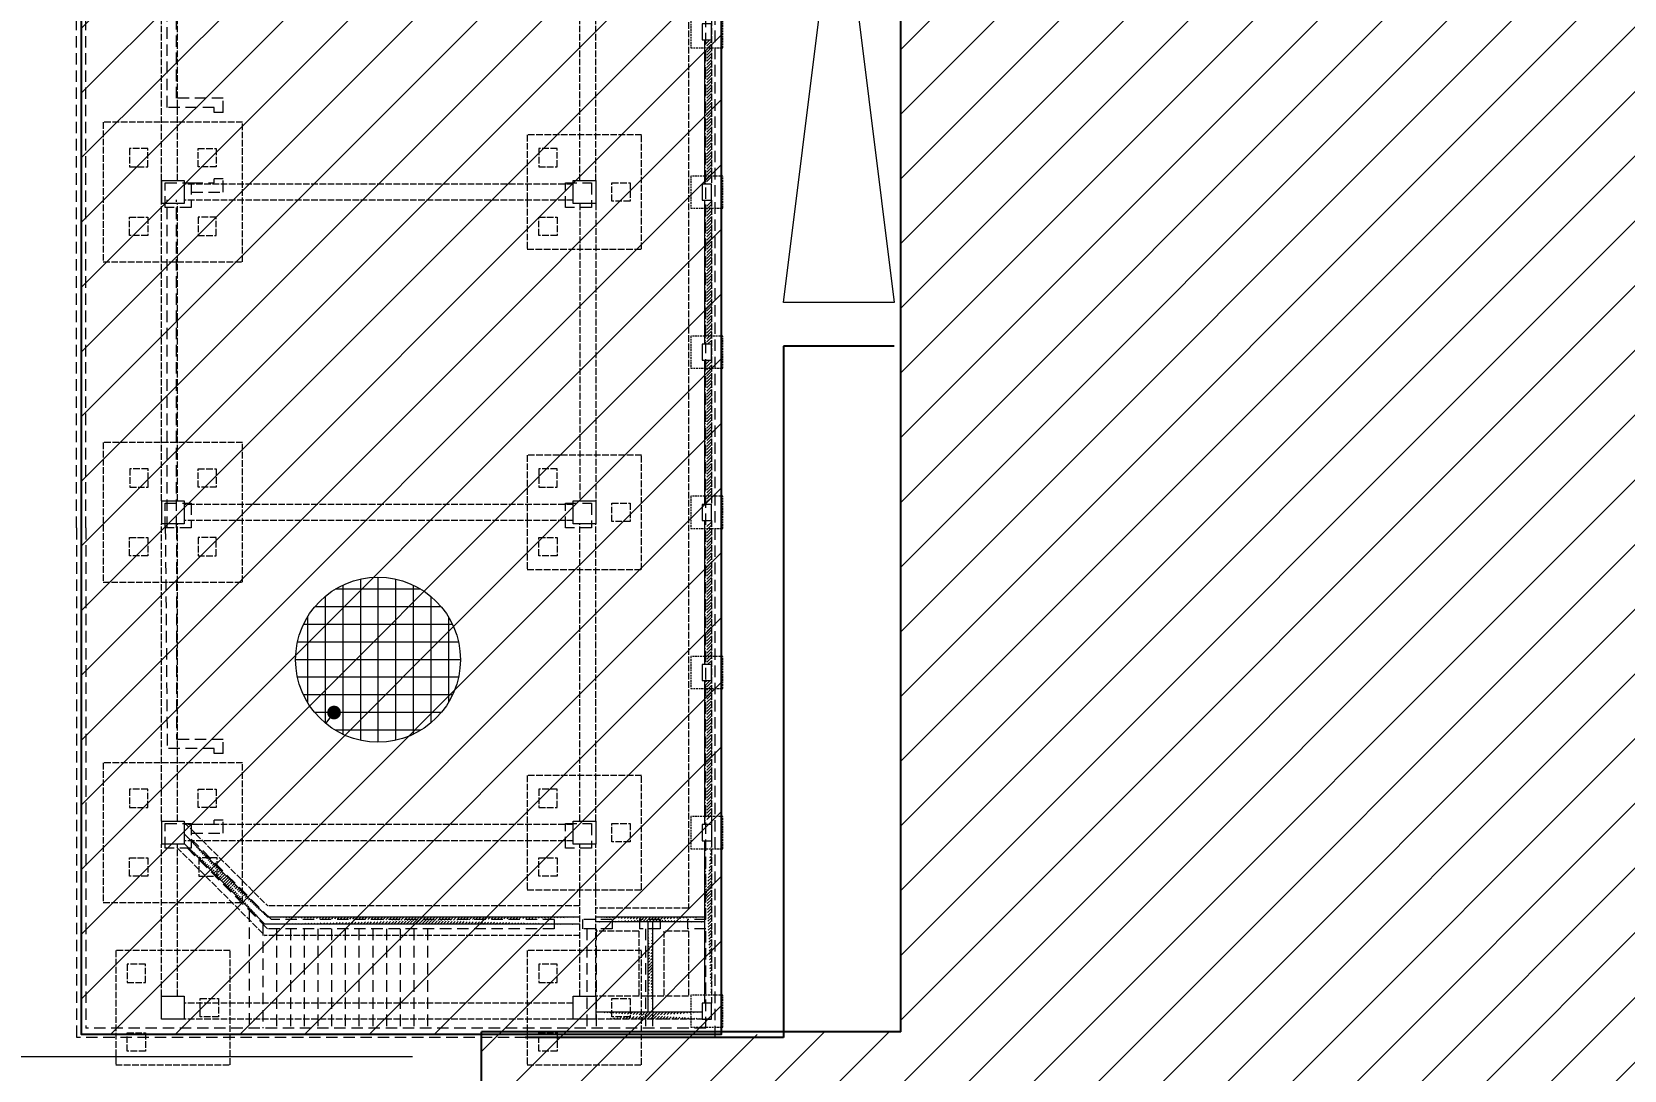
# Model space of a CAD drawing. Header units: millimetres. Extents: x 306431 to 569278, y -16030 to 119854.
# Drawn here: x 385550 to 420365, y 37183 to 59872 of the extents above; entities that cross this region are included whole.
import ezdxf

# ---------------------------------------------------------------- set-up
doc = ezdxf.new("R2010")
doc.units = ezdxf.units.MM
doc.header["$MEASUREMENT"] = 0
for name, pattern in [('ACAD_ISO02W100', [15, 12, -3]), ('HIDDEN', [0.375, 0.25, -0.125]), ('HIDDEN2', [4.7625, 3.175, -1.5875])]:
    doc.linetypes.add(name, pattern=pattern)
doc.layers.get('0').update_dxf_attribs({"lineweight": 9})
for name, color, linetype, lineweight in [('A_ARCHITECTURAL BACKGROUND', 251, 'Continuous', 5), ('BEAMS1', 2, 'HIDDEN', 9), ('BOUNDARY', 2, 'Continuous', 25), ('COLUMN', 7, 'Continuous', 13), ('HATCH', 8, 'Continuous', 5), ('PILECAPBAR', 40, 'ACAD_ISO02W100', 25), ('S-ANNO-DIMS', 252, 'Continuous', 5), ('wall', 4, 'Continuous', 25), ('WALLFOOTING', 3, 'ACAD_ISO02W100', 20)]:
    doc.layers.add(name, color=color, linetype=linetype, lineweight=lineweight)
doc.styles.add('SWISS', font='swissl.ttf')
pattern_1 = [(225, (1744598.53, 1414065.856), (33.6759605, -33.6759605), [])]
pattern_2 = [(135, (-83138.37034, 154219.73038), (-0.1767766953, -0.1767766953), [])]

# ---------------------------------------------------------------- blocks, each defined once
blk = doc.blocks.new('_Dot')
at = {"color": 0, "linetype": 'ByBlock', "lineweight": -2}
blk.add_line((-0.5, 0), (-1, 0), dxfattribs=at)
at = {"color": 0, "linetype": 'ByBlock', "const_width": 0.5}
blk.add_lwpolyline([(-0.25, 0, 1), (0.25, 0, 1)], format="xyb", close=True, dxfattribs=at)
blk = doc.blocks.new('FOUNDATION_JUBILLE')
at = {"layer": 'WALLFOOTING', "linetype": 'ACAD_ISO02W100', "lineweight": 20, "ltscale": 12}
h = blk.add_hatch(dxfattribs=at)
h.set_pattern_fill('ANSI31', color=256, scale=15, angle=-180, style=0)
h.set_pattern_definition(pattern_1)
edge = h.paths.add_edge_path()
edge.add_line((-112355, -77507), (-110530, -79332))
edge.add_line((-112355, -77719), (-110592, -79482))
edge.add_line((-103705, -79332), (-110530, -79332))
edge.add_line((-103705, -79482), (-110592, -79482))
h = blk.add_hatch(dxfattribs=at)
h.set_pattern_fill('ANSI31', color=256, scale=15, angle=-180, style=0)
h.set_pattern_definition(pattern_1)
edge = h.paths.add_edge_path()
edge.add_line((-100830, -77657), (-100830, -81207))
edge.add_line((-100980, -77657), (-100980, -81207))
edge.add_line((-100980, -79432), (-100980, -81207))
h = blk.add_hatch(dxfattribs=at)
h.set_pattern_fill('ANSI31', color=256, scale=15, angle=-180, style=0)
h.set_pattern_definition(pattern_1)
edge = h.paths.add_edge_path()
edge.add_line((-100980, -79432), (-103355, -79432))
edge.add_line((-100980, -79332), (-103355, -79332))
h = blk.add_hatch(dxfattribs=at)
h.set_pattern_fill('ANSI31', color=256, scale=15, angle=-180, style=0)
h.set_pattern_definition(pattern_1)
edge = h.paths.add_edge_path()
edge.add_line((-102117, -79432), (-102117, -81407))
edge.add_line((-102217, -79432), (-102217, -81407))
h = blk.add_hatch(dxfattribs=at)
h.set_pattern_fill('ANSI31', color=256, scale=15, angle=-180, style=0)
h.set_pattern_definition(pattern_1)
edge = h.paths.add_edge_path()
edge.add_line((-100830, -81557), (-103355, -81557))
edge.add_line((-101030, -81407), (-103355, -81407))
at = {"layer": 'A_ARCHITECTURAL BACKGROUND', "linetype": 'ByBlock', "lineweight": 20, "ltscale": 12}
for p, q in [((-108505, -71941, 0), (-108505, -75462, 0)), ((-108120, -71900, 0), (-108120, -75503, 0)), ((-107735, -71941, 0), (-107735, -75462, 0)), ((-109275, -72319, 0), (-109275, -75084, 0)), ((-107185, -72162, 0), (-109055, -72162, 0)), ((-108890, -72073, 0), (-108890, -75330, 0)), ((-107350, -72073, 0), (-107350, -75330, 0)), ((-106964, -72319, 0), (-106964, -75084, 0)), ((-106737, -72547, 0), (-109503, -72547, 0)), ((-106491, -72932, 0), (-109749, -72932, 0)), ((-109661, -72767, 0), (-109661, -74636, 0)), ((-106579, -72767, 0), (-106579, -74636, 0)), ((-106360, -73317, 0), (-109880, -73317, 0)), ((-106318, -73702, 0), (-109922, -73702, 0)), ((-106360, -74087, 0), (-109880, -74087, 0)), ((-106491, -74472, 0), (-109749, -74472, 0)), ((-106737, -74857, 0), (-109503, -74857, 0)), ((-107185, -75242, 0), (-109055, -75242, 0))]:
    blk.add_line(p, q, dxfattribs=at)
at = {"layer": 'A_ARCHITECTURAL BACKGROUND', "color": 1, "linetype": 'ByBlock', "lineweight": 20, "ltscale": 12}
blk.add_circle((-108120, -73702, 0), 1802, dxfattribs=at)
at = {"layer": 'BEAMS1', "color": 2, "linetype": 'HIDDEN2', "lineweight": 20, "ltscale": 12, "elevation": 0}
for points in [[(-100580, -59632), (-101280, -59632), (-101280, -60332), (-100580, -60332)], [(-100580, -63132), (-101280, -63132), (-101280, -63832), (-100580, -63832)], [(-100580, -66632), (-101280, -66632), (-101280, -67332), (-100580, -67332)], [(-100580, -70132), (-101280, -70132), (-101280, -70832), (-100580, -70832)], [(-100580, -73632), (-101280, -73632), (-101280, -74332), (-100580, -74332)], [(-100580, -77132), (-101280, -77132), (-101280, -77832), (-100580, -77832)], [(-100580, -81032), (-101280, -81032), (-101280, -81732), (-100580, -81732)]]:
    blk.add_lwpolyline(points, close=True, dxfattribs=at)
at = {"layer": 'COLUMN', "lineweight": 20}
for p, q in [((-112855, -63232, 0), (-112855, -63732, 0)), ((-112855, -70232, 0), (-112855, -70732, 0)), ((-112855, -70232, 0), (-112855, -70732, 0)), ((-112855, -77232, 0), (-112855, -77732, 0)), ((-112855, -77232, 0), (-112855, -77732, 0)), ((-100830, -77307, 0), (-100830, -77657, 0))]:
    blk.add_line(p, q, dxfattribs=at)
at = {"layer": 'COLUMN', "lineweight": 20, "elevation": 0}
for points in [[(-100830, -59807), (-101030, -59807), (-101030, -60157), (-100830, -60157)], [(-112355, -63732), (-112855, -63732), (-112855, -63232), (-112355, -63232)], [(-103355, -63732), (-103855, -63732), (-103855, -63232), (-103355, -63232)], [(-103355, -63732), (-103855, -63732), (-103855, -63232), (-103355, -63232)], [(-103355, -63732), (-103855, -63732), (-103855, -63232), (-103355, -63232)], [(-100830, -63307), (-101030, -63307), (-101030, -63657), (-100830, -63657)], [(-100830, -66807), (-101030, -66807), (-101030, -67157), (-100830, -67157)], [(-103355, -70732), (-103855, -70732), (-103855, -70232), (-103355, -70232)], [(-103355, -70732), (-103855, -70732), (-103855, -70232), (-103355, -70232)], [(-103355, -70732), (-103855, -70732), (-103855, -70232), (-103355, -70232)], [(-100830, -70307), (-101030, -70307), (-101030, -70657), (-100830, -70657)], [(-100830, -73807), (-101030, -73807), (-101030, -74157), (-100830, -74157)], [(-103355, -77732), (-103855, -77732), (-103855, -77232), (-103355, -77232)], [(-103355, -77732), (-103855, -77732), (-103855, -77232), (-103355, -77232)], [(-112355, -81557), (-112855, -81557), (-112855, -81057), (-112355, -81057)], [(-103355, -81557), (-103855, -81557), (-103855, -81057), (-103355, -81057)], [(-100830, -81207), (-101030, -81207), (-101030, -81557), (-100830, -81557)]]:
    blk.add_lwpolyline(points, close=True, dxfattribs=at)
for points in [[(-112855, -63232), (-112355, -63232), (-112355, -63732), (-112855, -63732)], [(-112855, -70232), (-112355, -70232), (-112355, -70732), (-112855, -70732)], [(-112855, -77232), (-112355, -77232), (-112355, -77732), (-112855, -77732)], [(-112855, -77232), (-112355, -77232), (-112355, -77732), (-112855, -77732)], [(-100830, -77307), (-101030, -77307), (-101030, -77657), (-100830, -77657)]]:
    blk.add_lwpolyline(points, dxfattribs=at)
at = {"layer": 'PILECAPBAR', "color": 40, "lineweight": 20, "ltscale": 12}
for p, q in [((-112855, -63232, 0), (-112855, -56732, 0)), ((-112505, -63232, 0), (-112505, -56732, 0)), ((-103705, -63232, 0), (-103705, -56732, 0)), ((-103355, -63232, 0), (-103355, -56732, 0)), ((-103855, -63307, 0), (-112355, -63307, 0)), ((-103855, -63657, 0), (-112355, -63657, 0)), ((-112855, -70232, 0), (-112855, -63732, 0)), ((-112505, -70232, 0), (-112505, -63732, 0)), ((-103705, -63732, 0), (-103705, -70232, 0)), ((-103355, -63732, 0), (-103355, -70232, 0)), ((-103855, -70307, 0), (-112355, -70307, 0)), ((-103855, -70657, 0), (-112355, -70657, 0)), ((-112855, -77232, 0), (-112855, -70732, 0)), ((-112505, -77232, 0), (-112505, -70732, 0)), ((-103705, -77232, 0), (-103705, -70732, 0)), ((-103355, -77232, 0), (-103355, -70732, 0)), ((-103855, -77307, 0), (-112355, -77307, 0)), ((-112855, -81057, 0), (-112855, -77732, 0)), ((-112505, -81057, 0), (-112505, -77732, 0)), ((-103855, -77657, 0), (-112355, -77657, 0)), ((-103705, -81057, 0), (-103705, -77732, 0)), ((-103355, -81057, 0), (-103355, -77732, 0)), ((-103855, -81207, 0), (-112355, -81207, 0)), ((-103855, -81557, 0), (-112355, -81557, 0))]:
    blk.add_line(p, q, dxfattribs=at)
at = {"layer": 'PILECAPBAR', "color": 40, "lineweight": 20, "ltscale": 12, "elevation": 0}
for points in [[(-111080, -61957), (-114130, -61957), (-114130, -65007), (-111080, -65007)], [(-102355, -62232), (-104855, -62232), (-104855, -64732), (-102355, -64732)], [(-113555, -62932), (-113155, -62932), (-113155, -62532), (-113555, -62532)], [(-111655, -62932), (-112055, -62932), (-112055, -62532), (-111655, -62532)], [(-104605, -62932), (-104205, -62932), (-104205, -62532), (-104605, -62532)], [(-102605, -63682), (-103005, -63682), (-103005, -63282), (-102605, -63282)], [(-113555, -64032), (-113155, -64032), (-113155, -64432), (-113555, -64432)], [(-111655, -64032), (-112055, -64032), (-112055, -64432), (-111655, -64432)], [(-104605, -64032), (-104205, -64032), (-104205, -64432), (-104605, -64432)], [(-111080, -68957), (-114130, -68957), (-114130, -72007), (-111080, -72007)], [(-102355, -69232), (-104855, -69232), (-104855, -71732), (-102355, -71732)], [(-113547, -69932), (-113147, -69932), (-113147, -69532), (-113547, -69532)], [(-111655, -69932), (-112055, -69932), (-112055, -69532), (-111655, -69532)], [(-104605, -69932), (-104205, -69932), (-104205, -69532), (-104605, -69532)], [(-102605, -70682), (-103005, -70682), (-103005, -70282), (-102605, -70282)], [(-113555, -71032), (-113155, -71032), (-113155, -71432), (-113555, -71432)], [(-111655, -71032), (-112055, -71032), (-112055, -71432), (-111655, -71432)], [(-104605, -71032), (-104205, -71032), (-104205, -71432), (-104605, -71432)], [(-111080, -75957), (-114130, -75957), (-114130, -79007), (-111080, -79007)], [(-102355, -76232), (-104855, -76232), (-104855, -78732), (-102355, -78732)], [(-113555, -76932), (-113155, -76932), (-113155, -76532), (-113555, -76532)], [(-111655, -76932), (-112055, -76932), (-112055, -76532), (-111655, -76532)], [(-104605, -76932), (-104205, -76932), (-104205, -76532), (-104605, -76532)], [(-102605, -77682), (-103005, -77682), (-103005, -77282), (-102605, -77282)], [(-113555, -78032), (-113155, -78032), (-113155, -78432), (-113555, -78432)], [(-111640, -78032), (-112040, -78032), (-112040, -78432), (-111640, -78432)], [(-104605, -78032), (-104205, -78032), (-104205, -78432), (-104605, -78432)], [(-111355, -80057), (-113855, -80057), (-113855, -82557), (-111355, -82557)], [(-102355, -80057), (-104855, -80057), (-104855, -82557), (-102355, -82557)], [(-113605, -80757), (-113205, -80757), (-113205, -80357), (-113605, -80357)], [(-104605, -80757), (-104205, -80757), (-104205, -80357), (-104605, -80357)], [(-111605, -81507), (-112005, -81507), (-112005, -81107), (-111605, -81107)], [(-102605, -81507), (-103005, -81507), (-103005, -81107), (-102605, -81107)], [(-113605, -81857), (-113205, -81857), (-113205, -82257), (-113605, -82257)], [(-104605, -81857), (-104205, -81857), (-104205, -82257), (-104605, -82257)]]:
    blk.add_lwpolyline(points, close=True, dxfattribs=at)
at = {"layer": 'wall', "lineweight": 20}
for p, q in [((-100980, -60157, 0), (-100980, -63307, 0)), ((-100980, -63657, 0), (-100980, -66807, 0)), ((-100980, -67157, 0), (-100980, -70307, 0)), ((-100980, -70657, 0), (-100980, -73807, 0)), ((-100980, -74157, 0), (-100980, -77307, 0)), ((-112355, -77507, 0), (-110530, -79332, 0)), ((-112355, -77719, 0), (-110592, -79482, 0)), ((-100980, -77657, 0), (-100980, -81207, 0)), ((-103705, -79332, 0), (-110530, -79332, 0)), ((-100980, -79332, 0), (-103355, -79332, 0)), ((-103705, -79482, 0), (-110592, -79482, 0)), ((-100980, -79432, 0), (-103355, -79432, 0)), ((-102217, -79432, 0), (-102217, -81407, 0)), ((-102117, -79432, 0), (-102117, -81407, 0)), ((-100980, -79432, 0), (-100980, -81207, 0)), ((-101030, -81407, 0), (-103355, -81407, 0))]:
    blk.add_line(p, q, dxfattribs=at)
at = {"layer": 'WALLFOOTING', "linetype": 'ACAD_ISO02W100', "lineweight": 20, "ltscale": 12}
for p, q in [((-101330, -43932, 0), (-101330, -79132, 0)), ((-100830, -56657, 0), (-100830, -63307, 0)), ((-100868, -60157, 0), (-100980, -60269, 0)), ((-100935, -60157, 0), (-100980, -60201, 0)), ((-100830, -60186, 0), (-100980, -60336, 0)), ((-100830, -60253, 0), (-100980, -60403, 0)), ((-100830, -60321, 0), (-100980, -60471, 0)), ((-100830, -60388, 0), (-100980, -60538, 0)), ((-100830, -60455, 0), (-100980, -60605, 0)), ((-100830, -60523, 0), (-100980, -60673, 0)), ((-100830, -60590, 0), (-100980, -60740, 0)), ((-100830, -60658, 0), (-100980, -60808, 0)), ((-100830, -60725, 0), (-100980, -60875, 0)), ((-100830, -60792, 0), (-100980, -60942, 0)), ((-100830, -60860, 0), (-100980, -61010, 0)), ((-100830, -60927, 0), (-100980, -61077, 0)), ((-100830, -60994, 0), (-100980, -61144, 0)), ((-100830, -61062, 0), (-100980, -61212, 0)), ((-100830, -61129, 0), (-100980, -61279, 0)), ((-100830, -61196, 0), (-100980, -61346, 0)), ((-100830, -61264, 0), (-100980, -61414, 0)), ((-100830, -61331, 0), (-100980, -61481, 0)), ((-100830, -61398, 0), (-100980, -61548, 0)), ((-100830, -61466, 0), (-100980, -61616, 0)), ((-100830, -61533, 0), (-100980, -61683, 0)), ((-100830, -61600, 0), (-100980, -61750, 0)), ((-100830, -61668, 0), (-100980, -61818, 0)), ((-100830, -61735, 0), (-100980, -61885, 0)), ((-100830, -61803, 0), (-100980, -61953, 0)), ((-100830, -61870, 0), (-100980, -62020, 0)), ((-100830, -61937, 0), (-100980, -62087, 0)), ((-100830, -62005, 0), (-100980, -62155, 0)), ((-100830, -62072, 0), (-100980, -62222, 0)), ((-100830, -62139, 0), (-100980, -62289, 0)), ((-100830, -62207, 0), (-100980, -62357, 0)), ((-100830, -62274, 0), (-100980, -62424, 0)), ((-100830, -62341, 0), (-100980, -62491, 0)), ((-100830, -62409, 0), (-100980, -62559, 0)), ((-100830, -62476, 0), (-100980, -62626, 0)), ((-100830, -62543, 0), (-100980, -62693, 0)), ((-100830, -62611, 0), (-100980, -62761, 0)), ((-100830, -62678, 0), (-100980, -62828, 0)), ((-100830, -62745, 0), (-100980, -62895, 0)), ((-100830, -62813, 0), (-100980, -62963, 0)), ((-100830, -62880, 0), (-100980, -63030, 0)), ((-100830, -62947, 0), (-100980, -63097, 0)), ((-100830, -63015, 0), (-100980, -63165, 0)), ((-100830, -63082, 0), (-100980, -63232, 0)), ((-100830, -63150, 0), (-100980, -63300, 0)), ((-100830, -63688, 0), (-100980, -63838, 0)), ((-100830, -63657, 0), (-100830, -70307, 0)), ((-100830, -63756, 0), (-100980, -63906, 0)), ((-100830, -63823, 0), (-100980, -63973, 0)), ((-100830, -63890, 0), (-100980, -64040, 0)), ((-100830, -63958, 0), (-100980, -64108, 0)), ((-100830, -64025, 0), (-100980, -64175, 0)), ((-100830, -64092, 0), (-100980, -64242, 0)), ((-100830, -64160, 0), (-100980, -64310, 0)), ((-100830, -64227, 0), (-100980, -64377, 0)), ((-100830, -64295, 0), (-100980, -64445, 0)), ((-100830, -64362, 0), (-100980, -64512, 0)), ((-100830, -64429, 0), (-100980, -64579, 0)), ((-100830, -64497, 0), (-100980, -64647, 0)), ((-100830, -64564, 0), (-100980, -64714, 0)), ((-100830, -64631, 0), (-100980, -64781, 0)), ((-100830, -64699, 0), (-100980, -64849, 0)), ((-100830, -64766, 0), (-100980, -64916, 0)), ((-100830, -64833, 0), (-100980, -64983, 0)), ((-100830, -64901, 0), (-100980, -65051, 0)), ((-100830, -64968, 0), (-100980, -65118, 0)), ((-100830, -65035, 0), (-100980, -65185, 0)), ((-100830, -65103, 0), (-100980, -65253, 0)), ((-100830, -65170, 0), (-100980, -65320, 0)), ((-100830, -65237, 0), (-100980, -65387, 0)), ((-100830, -65305, 0), (-100980, -65455, 0)), ((-100830, -65372, 0), (-100980, -65522, 0)), ((-100830, -65440, 0), (-100980, -65590, 0)), ((-100830, -65507, 0), (-100980, -65657, 0)), ((-100830, -65574, 0), (-100980, -65724, 0)), ((-100830, -65642, 0), (-100980, -65792, 0)), ((-100830, -65709, 0), (-100980, -65859, 0)), ((-100830, -65776, 0), (-100980, -65926, 0)), ((-100830, -65844, 0), (-100980, -65994, 0)), ((-100830, -65911, 0), (-100980, -66061, 0)), ((-100830, -65978, 0), (-100980, -66128, 0)), ((-100830, -66046, 0), (-100980, -66196, 0)), ((-100830, -66113, 0), (-100980, -66263, 0)), ((-100830, -66180, 0), (-100980, -66330, 0)), ((-100830, -66248, 0), (-100980, -66398, 0)), ((-100830, -66315, 0), (-100980, -66465, 0)), ((-100830, -66382, 0), (-100980, -66532, 0)), ((-100830, -66454, 0), (-100980, -66604, 0)), ((-100830, -66522, 0), (-100980, -66672, 0)), ((-100830, -66589, 0), (-100980, -66739, 0)), ((-100830, -66656, 0), (-100980, -66806, 0)), ((-100830, -66724, 0), (-100913, -66807, 0)), ((-100830, -66791, 0), (-100846, -66807, 0)), ((-100863, -67157, 0), (-100980, -67273, 0)), ((-100931, -67157, 0), (-100980, -67206, 0)), ((-100830, -67195, 0), (-100980, -67345, 0)), ((-100830, -67263, 0), (-100980, -67413, 0)), ((-100830, -67330, 0), (-100980, -67480, 0)), ((-100830, -67397, 0), (-100980, -67547, 0)), ((-100830, -67460, 0), (-100980, -67610, 0)), ((-100830, -67527, 0), (-100980, -67677, 0)), ((-100830, -67595, 0), (-100980, -67745, 0)), ((-100830, -67662, 0), (-100980, -67812, 0)), ((-100830, -67729, 0), (-100980, -67879, 0)), ((-100830, -67797, 0), (-100980, -67947, 0)), ((-100830, -67864, 0), (-100980, -68014, 0)), ((-100830, -67932, 0), (-100980, -68082, 0)), ((-100830, -67999, 0), (-100980, -68149, 0)), ((-100830, -68066, 0), (-100980, -68216, 0)), ((-100830, -68134, 0), (-100980, -68284, 0)), ((-100830, -68201, 0), (-100980, -68351, 0)), ((-100830, -68268, 0), (-100980, -68418, 0)), ((-100830, -68336, 0), (-100980, -68486, 0)), ((-100830, -68403, 0), (-100980, -68553, 0)), ((-100830, -68470, 0), (-100980, -68620, 0)), ((-100830, -68538, 0), (-100980, -68688, 0)), ((-100830, -68605, 0), (-100980, -68755, 0)), ((-100830, -68672, 0), (-100980, -68822, 0)), ((-100830, -68740, 0), (-100980, -68890, 0)), ((-100830, -68807, 0), (-100980, -68957, 0)), ((-100830, -68874, 0), (-100980, -69024, 0)), ((-100830, -68942, 0), (-100980, -69092, 0)), ((-100830, -69009, 0), (-100980, -69159, 0)), ((-100830, -69077, 0), (-100980, -69227, 0)), ((-100830, -69144, 0), (-100980, -69294, 0)), ((-100830, -69211, 0), (-100980, -69361, 0)), ((-100830, -69279, 0), (-100980, -69429, 0)), ((-100830, -69346, 0), (-100980, -69496, 0)), ((-100830, -69413, 0), (-100980, -69563, 0)), ((-100830, -69481, 0), (-100980, -69631, 0)), ((-100830, -69548, 0), (-100980, -69698, 0)), ((-100830, -69615, 0), (-100980, -69765, 0)), ((-100830, -69683, 0), (-100980, -69833, 0)), ((-100830, -69750, 0), (-100980, -69900, 0)), ((-100830, -69817, 0), (-100980, -69967, 0)), ((-100830, -69885, 0), (-100980, -70035, 0)), ((-100830, -69952, 0), (-100980, -70102, 0)), ((-100830, -70019, 0), (-100980, -70169, 0)), ((-100830, -70087, 0), (-100980, -70237, 0)), ((-100830, -70154, 0), (-100980, -70304, 0)), ((-100830, -70657, 0), (-100830, -77307, 0)), ((-100830, -70693, 0), (-100980, -70843, 0)), ((-100830, -70760, 0), (-100980, -70910, 0)), ((-100830, -70828, 0), (-100980, -70978, 0)), ((-100830, -70895, 0), (-100980, -71045, 0)), ((-100830, -70962, 0), (-100980, -71112, 0)), ((-100830, -71030, 0), (-100980, -71180, 0)), ((-100830, -71097, 0), (-100980, -71247, 0)), ((-100830, -71164, 0), (-100980, -71314, 0)), ((-100830, -71232, 0), (-100980, -71382, 0)), ((-100830, -71299, 0), (-100980, -71449, 0)), ((-100830, -71366, 0), (-100980, -71516, 0)), ((-100830, -71434, 0), (-100980, -71584, 0)), ((-100830, -71501, 0), (-100980, -71651, 0)), ((-100830, -71569, 0), (-100980, -71719, 0)), ((-100830, -71636, 0), (-100980, -71786, 0)), ((-100830, -71703, 0), (-100980, -71853, 0)), ((-100830, -71771, 0), (-100980, -71921, 0)), ((-100830, -71838, 0), (-100980, -71988, 0)), ((-100830, -71905, 0), (-100980, -72055, 0)), ((-100830, -71973, 0), (-100980, -72123, 0)), ((-100830, -72040, 0), (-100980, -72190, 0)), ((-100830, -72107, 0), (-100980, -72257, 0)), ((-100830, -72175, 0), (-100980, -72325, 0)), ((-100830, -72242, 0), (-100980, -72392, 0)), ((-100830, -72309, 0), (-100980, -72459, 0)), ((-100830, -72377, 0), (-100980, -72527, 0)), ((-100830, -72444, 0), (-100980, -72594, 0)), ((-100830, -72511, 0), (-100980, -72661, 0)), ((-100830, -72579, 0), (-100980, -72729, 0)), ((-100830, -72646, 0), (-100980, -72796, 0)), ((-100830, -72714, 0), (-100980, -72864, 0)), ((-100830, -72781, 0), (-100980, -72931, 0)), ((-100830, -72848, 0), (-100980, -72998, 0)), ((-100830, -72916, 0), (-100980, -73066, 0)), ((-100830, -72983, 0), (-100980, -73133, 0)), ((-100830, -73050, 0), (-100980, -73200, 0)), ((-100830, -73118, 0), (-100980, -73268, 0)), ((-100830, -73185, 0), (-100980, -73335, 0)), ((-100830, -73252, 0), (-100980, -73402, 0)), ((-100830, -73320, 0), (-100980, -73470, 0)), ((-100830, -73387, 0), (-100980, -73537, 0)), ((-100830, -73454, 0), (-100980, -73604, 0)), ((-100830, -73522, 0), (-100980, -73672, 0)), ((-100830, -73589, 0), (-100980, -73739, 0)), ((-100830, -73656, 0), (-100980, -73806, 0)), ((-100830, -73724, 0), (-100913, -73807, 0)), ((-100830, -73791, 0), (-100846, -73807, 0)), ((-100859, -74157, 0), (-100980, -74278, 0)), ((-100926, -74157, 0), (-100980, -74211, 0)), ((-100830, -74195, 0), (-100980, -74345, 0)), ((-100830, -74263, 0), (-100980, -74413, 0)), ((-100830, -74330, 0), (-100980, -74480, 0)), ((-100830, -74397, 0), (-100980, -74547, 0)), ((-100830, -74465, 0), (-100980, -74615, 0)), ((-100830, -74532, 0), (-100980, -74682, 0)), ((-100830, -74599, 0), (-100980, -74749, 0)), ((-100830, -74667, 0), (-100980, -74817, 0)), ((-100830, -74734, 0), (-100980, -74884, 0)), ((-100830, -74801, 0), (-100980, -74951, 0)), ((-100830, -74869, 0), (-100980, -75019, 0)), ((-100830, -74936, 0), (-100980, -75086, 0)), ((-100830, -75003, 0), (-100980, -75153, 0)), ((-100830, -75071, 0), (-100980, -75221, 0)), ((-100830, -75138, 0), (-100980, -75288, 0)), ((-100830, -75206, 0), (-100980, -75356, 0)), ((-100830, -75273, 0), (-100980, -75423, 0)), ((-100830, -75340, 0), (-100980, -75490, 0)), ((-100830, -75408, 0), (-100980, -75558, 0)), ((-100830, -75475, 0), (-100980, -75625, 0)), ((-100830, -75542, 0), (-100980, -75692, 0)), ((-100830, -75610, 0), (-100980, -75760, 0)), ((-100830, -75677, 0), (-100980, -75827, 0)), ((-100830, -75744, 0), (-100980, -75894, 0)), ((-100830, -75812, 0), (-100980, -75962, 0)), ((-100830, -75879, 0), (-100980, -76029, 0)), ((-100830, -75946, 0), (-100980, -76096, 0)), ((-100830, -76014, 0), (-100980, -76164, 0)), ((-100830, -76081, 0), (-100980, -76231, 0)), ((-100830, -76148, 0), (-100980, -76298, 0)), ((-100830, -76216, 0), (-100980, -76366, 0)), ((-100830, -76283, 0), (-100980, -76433, 0)), ((-100830, -76351, 0), (-100980, -76501, 0)), ((-100830, -76418, 0), (-100980, -76568, 0)), ((-100830, -76485, 0), (-100980, -76635, 0)), ((-100830, -76553, 0), (-100980, -76703, 0)), ((-100830, -76620, 0), (-100980, -76770, 0)), ((-100830, -76687, 0), (-100980, -76837, 0)), ((-100830, -76755, 0), (-100980, -76905, 0)), ((-100830, -76822, 0), (-100980, -76972, 0)), ((-100830, -76889, 0), (-100980, -77039, 0)), ((-112355, -77259, 0), (-110532, -79082, 0)), ((-100830, -76957, 0), (-100980, -77107, 0)), ((-100830, -77024, 0), (-100980, -77174, 0)), ((-100830, -77091, 0), (-100980, -77241, 0)), ((-112519, -77803, 0), (-110589, -79732, 0)), ((-100830, -77657, 0), (-100830, -81207, 0)), ((-103705, -79082, 0), (-110532, -79082, 0)), ((-101330, -79132, 0), (-103355, -79132, 0)), ((-102417, -79632, 0), (-103355, -79632, 0)), ((-102417, -79632, 0), (-102417, -81057, 0)), ((-101867, -79632, 0), (-101867, -81057, 0)), ((-101330, -79632, 0), (-101867, -79632, 0)), ((-101330, -79632, 0), (-101330, -81057, 0)), ((-103705, -79732, 0), (-110592, -79732, 0)), ((-101330, -81057, 0), (-103355, -81057, 0)), ((-100830, -81557, 0), (-103355, -81557, 0))]:
    blk.add_line(p, q, dxfattribs=at)
at = {"layer": 'A_ARCHITECTURAL BACKGROUND', "color": 8, "linetype": 'ByBlock', "lineweight": 20, "ltscale": 12, "xscale": 300, "yscale": 300, "zscale": 300, "rotation": 52.09360567447558}
blk.add_blockref('_Dot', (-109081, -74857, 0), dxfattribs=at)
blk = doc.blocks.new('CCAH')
at = {"layer": 'BOUNDARY', "ltscale": 0.05}
for p, q in [((553050, 38021, 0), (553050, 73100, 0)), ((543881, 4992, 0), (543881, 38021, 0)), ((553050, 38021, 0), (543881, 38021, 0))]:
    blk.add_line(p, q, dxfattribs=at)
blk = doc.blocks.new('EXISTING')
at = {"layer": 'HATCH', "linetype": 'HIDDEN', "ltscale": 0.5}
h = blk.add_hatch(dxfattribs=at)
h.set_pattern_fill('ANSI31', color=256, scale=2, angle=90, style=0)
h.set_pattern_definition(pattern_2)
h.paths.add_polyline_path([(-79726.716, -2147.869), (-79726.716, -2147.959), (-79724.779, -2147.959), (-79724.779, -2147.869)])
h = blk.add_hatch(dxfattribs=at)
h.set_pattern_fill('ANSI31', color=256, scale=2, angle=90, style=0)
h.set_pattern_definition(pattern_2)
h.paths.add_polyline_path([(-79726.716, -2147.869), (-79726.716, -2147.959), (-79724.779, -2147.959), (-79724.779, -2147.869)])
for p, q in [((-79717.504, -2147.869), (-79727.001, -2147.869)), ((-79717.596, -2155.652), (-79717.596, -2147.859)), ((-79717.496, -2155.656), (-79717.496, -2147.858)), ((-79717.504, -2147.959), (-79727.001, -2147.959)), ((-79724.594, -2148.139), (-79724.594, -2153.322)), ((-79724.494, -2148.139), (-79724.494, -2153.322)), ((-79724.594, -2152.06), (-79724.594, -2153.322)), ((-79724.494, -2152.06), (-79724.494, -2153.322)), ((-79717.596, -2155.652), (-79717.596, -2152.324)), ((-79717.496, -2155.656), (-79717.496, -2152.324)), ((-79722.225, -2152.793), (-79722.225, -2153.222)), ((-79722.125, -2152.793), (-79722.225, -2152.793)), ((-79722.225, -2152.793), (-79722.225, -2153.322)), ((-79722.125, -2152.793), (-79722.225, -2152.793)), ((-79722.125, -2152.793), (-79722.093, -2152.793)), ((-79722.125, -2152.793), (-79722.125, -2153.322)), ((-79722.099, -2152.793), (-79722.093, -2153.334)), ((-79722.074, -2152.793), (-79722.099, -2152.793)), ((-79722.093, -2152.893), (-79722.093, -2152.793)), ((-79722.074, -2152.793), (-79722.068, -2153.334)), ((-79721.312, -2152.793), (-79721.306, -2153.334)), ((-79721.312, -2152.793), (-79721.094, -2152.793)), ((-79721.31, -2152.893), (-79721.31, -2152.793)), ((-79721.094, -2152.793), (-79721.31, -2152.793)), ((-79721.287, -2152.793), (-79721.281, -2153.334)), ((-79721.094, -2152.793), (-79721.094, -2153.242)), ((-79721.094, -2152.793), (-79721.094, -2153.242)), ((-79722.125, -2152.893), (-79722.125, -2153.322)), ((-79722.125, -2152.893), (-79722.093, -2152.893)), ((-79722.093, -2153.334), (-79722.093, -2152.893)), ((-79722.093, -2152.893), (-79722.068, -2152.893)), ((-79722.068, -2153.334), (-79722.068, -2152.893)), ((-79721.335, -2153.334), (-79721.335, -2152.893)), ((-79721.31, -2152.893), (-79721.335, -2152.893)), ((-79721.312, -2152.893), (-79721.194, -2152.893)), ((-79721.194, -2152.893), (-79721.31, -2152.893)), ((-79721.31, -2152.893), (-79721.31, -2153.334)), ((-79721.194, -2152.893), (-79721.194, -2153.242)), ((-79721.194, -2152.893), (-79721.194, -2153.242)), ((-79728.775, -2153.377), (-79728.968, -2153.166)), ((-79728.775, -2153.377), (-79728.968, -2153.166)), ((-79720.145, -2153.062), (-79720.145, -2153.242)), ((-79720.045, -2153.062), (-79720.145, -2153.062)), ((-79720.145, -2153.062), (-79720.145, -2153.242)), ((-79720.045, -2153.062), (-79720.145, -2153.062)), ((-79717.504, -2153.142), (-79720.145, -2153.142)), ((-79717.504, -2153.142), (-79720.145, -2153.142)), ((-79720.045, -2153.062), (-79720.045, -2153.242)), ((-79720.045, -2153.062), (-79720.045, -2153.242)), ((-79722.225, -2153.222), (-79724.779, -2153.222)), ((-79722.125, -2153.222), (-79724.779, -2153.222)), ((-79722.125, -2153.322), (-79724.779, -2153.322)), ((-79722.125, -2153.322), (-79724.779, -2153.322)), ((-79722.068, -2153.334), (-79722.093, -2153.334)), ((-79721.31, -2153.334), (-79721.335, -2153.334)), ((-79721.306, -2153.334), (-79721.281, -2153.334)), ((-79717.504, -2153.242), (-79720.145, -2153.242)), ((-79717.504, -2153.242), (-79720.145, -2153.242)), ((-79730.296, -2154.331), (-79730.115, -2154.209)), ((-79730.296, -2154.331), (-79730.115, -2154.209)), ((-79729.961, -2154.388), (-79730.115, -2154.209)), ((-79729.961, -2154.388), (-79730.115, -2154.209)), ((-79730.163, -2154.502), (-79730.296, -2154.331)), ((-79730.163, -2154.502), (-79730.296, -2154.331)), ((-79729.961, -2155.001), (-79729.961, -2154.388)), ((-79729.961, -2155.001), (-79729.961, -2154.388)), ((-79730.163, -2155.001), (-79730.163, -2154.502)), ((-79730.163, -2155.001), (-79730.163, -2154.502)), ((-79724.927, -2154.523), (-79724.927, -2155.552)), ((-79724.927, -2154.523), (-79724.927, -2155.552)), ((-79724.777, -2154.523), (-79724.777, -2155.552)), ((-79724.777, -2154.523), (-79724.777, -2155.552)), ((-79724.627, -2154.523), (-79724.627, -2155.552)), ((-79724.627, -2154.523), (-79724.627, -2155.552)), ((-79721.281, -2154.423), (-79724.494, -2154.423)), ((-79721.281, -2154.423), (-79724.494, -2154.423)), ((-79721.281, -2154.523), (-79724.494, -2154.523)), ((-79721.281, -2154.523), (-79724.494, -2154.523)), ((-79724.477, -2154.523), (-79724.477, -2155.552)), ((-79724.477, -2154.523), (-79724.477, -2155.552)), ((-79724.327, -2154.523), (-79724.327, -2155.552)), ((-79724.327, -2154.523), (-79724.327, -2155.552)), ((-79724.177, -2154.523), (-79724.177, -2155.552)), ((-79724.177, -2154.523), (-79724.177, -2155.552)), ((-79724.027, -2154.523), (-79724.027, -2155.552)), ((-79724.027, -2154.523), (-79724.027, -2155.552)), ((-79723.877, -2154.523), (-79723.877, -2155.552)), ((-79723.877, -2154.523), (-79723.877, -2155.552)), ((-79723.727, -2154.523), (-79723.727, -2155.552)), ((-79723.727, -2154.523), (-79723.727, -2155.552)), ((-79723.577, -2154.523), (-79723.577, -2155.552)), ((-79723.577, -2154.523), (-79723.577, -2155.552)), ((-79723.427, -2154.523), (-79723.427, -2155.552)), ((-79723.427, -2154.523), (-79723.427, -2155.552)), ((-79722.682, -2154.523), (-79722.682, -2155.552)), ((-79722.682, -2154.523), (-79722.682, -2155.552)), ((-79722.562, -2154.523), (-79722.562, -2155.552)), ((-79722.562, -2154.523), (-79722.562, -2155.552)), ((-79722.412, -2154.523), (-79722.412, -2155.552)), ((-79722.412, -2154.523), (-79722.412, -2155.552)), ((-79722.262, -2154.523), (-79722.262, -2155.552)), ((-79722.262, -2154.523), (-79722.262, -2155.552)), ((-79722.112, -2154.523), (-79722.112, -2155.552)), ((-79722.112, -2154.523), (-79722.112, -2155.552)), ((-79721.962, -2154.523), (-79721.962, -2155.552)), ((-79721.962, -2154.523), (-79721.962, -2155.552)), ((-79721.812, -2154.523), (-79721.812, -2155.552)), ((-79721.812, -2154.523), (-79721.812, -2155.552)), ((-79721.662, -2154.523), (-79721.662, -2155.552)), ((-79721.662, -2154.523), (-79721.662, -2155.552)), ((-79721.512, -2154.523), (-79721.512, -2155.552)), ((-79721.512, -2154.523), (-79721.512, -2155.552)), ((-79719.874, -2154.678), (-79719.724, -2154.753)), ((-79719.874, -2154.678), (-79719.724, -2154.753)), ((-79719.724, -2155.266), (-79719.724, -2154.753)), ((-79719.724, -2155.266), (-79719.724, -2154.753)), ((-79729.961, -2155.001), (-79730.163, -2155.001)), ((-79729.931, -2155.001), (-79730.163, -2155.001)), ((-79730.123, -2156.977), (-79730.123, -2155.001)), ((-79730.023, -2156.977), (-79730.023, -2155.001)), ((-79719.874, -2155.325), (-79719.724, -2155.266)), ((-79719.874, -2155.325), (-79719.724, -2155.266)), ((-79729.132, -2163.289), (-79729.132, -2155.551)), ((-79727.715, -2155.551), (-79729.132, -2155.551)), ((-79727.715, -2155.551), (-79729.132, -2155.551)), ((-79727.715, -2155.551), (-79729.132, -2155.551)), ((-79727.715, -2155.704), (-79727.715, -2155.551)), ((-79720.964, -2155.552), (-79727.132, -2155.552)), ((-79727.132, -2155.552), (-79727.132, -2155.652)), ((-79720.964, -2155.552), (-79727.132, -2155.552)), ((-79727.132, -2155.552), (-79727.132, -2155.652)), ((-79720.964, -2155.552), (-79727.132, -2155.552)), ((-79727.132, -2155.558), (-79727.132, -2155.658)), ((-79723.244, -2172.163), (-79723.244, -2155.605)), ((-79723.144, -2173.45), (-79723.144, -2155.605)), ((-79720.964, -2155.552), (-79720.964, -2155.652)), ((-79720.964, -2155.552), (-79720.964, -2155.652)), ((-79719.874, -2155.552), (-79719.874, -2155.652)), ((-79719.683, -2155.552), (-79719.683, -2155.652)), ((-79717.504, -2155.552), (-79718.533, -2155.552)), ((-79717.504, -2155.552), (-79718.533, -2155.552)), ((-79729.032, -2163.189), (-79729.032, -2155.651)), ((-79728.284, -2155.651), (-79729.032, -2155.651)), ((-79728.284, -2155.651), (-79729.032, -2155.651)), ((-79727.715, -2155.651), (-79729.032, -2155.651)), ((-79728.341, -2155.651), (-79728.341, -2155.95)), ((-79728.284, -2155.651), (-79728.284, -2155.95)), ((-79727.815, -2155.651), (-79728.284, -2155.651)), ((-79727.815, -2155.651), (-79728.284, -2155.651)), ((-79727.815, -2155.704), (-79727.815, -2155.651)), ((-79727.715, -2155.704), (-79727.815, -2155.704)), ((-79725.879, -2155.652), (-79727.132, -2155.652)), ((-79725.879, -2155.652), (-79727.132, -2155.652)), ((-79720.964, -2155.652), (-79727.132, -2155.652)), ((-79725.879, -2155.652), (-79725.879, -2155.688)), ((-79725.879, -2155.652), (-79725.879, -2155.688)), ((-79725.879, -2155.652), (-79725.879, -2155.688)), ((-79725.779, -2155.688), (-79725.879, -2155.688)), ((-79725.779, -2155.688), (-79725.879, -2155.688)), ((-79725.779, -2155.688), (-79725.879, -2155.688)), ((-79720.964, -2155.652), (-79725.779, -2155.652)), ((-79725.779, -2155.652), (-79725.779, -2155.688)), ((-79720.964, -2155.652), (-79725.779, -2155.652)), ((-79725.779, -2155.652), (-79725.779, -2155.688)), ((-79725.779, -2155.652), (-79725.779, -2155.688)), ((-79725.461, -2155.652), (-79725.461, -2156.506)), ((-79725.411, -2155.652), (-79725.411, -2156.456)), ((-79725.01, -2155.652), (-79725.01, -2156.456)), ((-79724.96, -2155.652), (-79724.96, -2156.456)), ((-79724.594, -2155.652), (-79724.594, -2160.75)), ((-79724.494, -2155.652), (-79724.494, -2160.75)), ((-79717.504, -2155.652), (-79719.874, -2155.652)), ((-79728.284, -2155.95), (-79728.341, -2155.95)), ((-79727.815, -2156.299), (-79727.815, -2156.043)), ((-79727.715, -2156.043), (-79727.815, -2156.043)), ((-79727.715, -2156.199), (-79727.715, -2156.043)), ((-79725.879, -2156.039), (-79725.879, -2156.16)), ((-79725.779, -2156.039), (-79725.879, -2156.039)), ((-79725.779, -2156.039), (-79725.779, -2156.26)), ((-79728.341, -2156.156), (-79728.341, -2156.23)), ((-79728.284, -2156.156), (-79728.341, -2156.156)), ((-79728.341, -2156.29), (-79728.341, -2156.33)), ((-79728.284, -2156.156), (-79728.284, -2156.33)), ((-79727.339, -2156.299), (-79727.815, -2156.299)), ((-79726.961, -2156.199), (-79727.715, -2156.199)), ((-79727.64, -2156.299), (-79727.64, -2157.283)), ((-79727.339, -2156.299), (-79727.339, -2157.283)), ((-79727.239, -2156.299), (-79727.239, -2157.283)), ((-79726.961, -2156.299), (-79727.239, -2156.299)), ((-79726.961, -2156.199), (-79726.961, -2156.299)), ((-79726.961, -2156.299), (-79726.961, -2157.283)), ((-79725.879, -2156.16), (-79726.387, -2156.16)), ((-79726.387, -2156.16), (-79726.387, -2157.283)), ((-79725.779, -2156.26), (-79726.287, -2156.26)), ((-79726.287, -2156.26), (-79726.287, -2157.283)), ((-79726.033, -2156.26), (-79726.033, -2157.283)), ((-79728.284, -2156.33), (-79728.341, -2156.33)), ((-79725.411, -2156.456), (-79725.37, -2156.456)), ((-79725.37, -2156.456), (-79725.37, -2156.506)), ((-79725.07, -2156.456), (-79724.918, -2156.456)), ((-79725.07, -2156.456), (-79725.07, -2156.506)), ((-79724.918, -2156.456), (-79724.918, -2156.506)), ((-79724.618, -2156.456), (-79724.594, -2156.456)), ((-79724.618, -2156.456), (-79724.618, -2156.506)), ((-79725.461, -2156.506), (-79725.37, -2156.506)), ((-79725.07, -2156.506), (-79724.918, -2156.506)), ((-79724.618, -2156.506), (-79724.594, -2156.506)), ((-79728.341, -2156.66), (-79728.341, -2156.738)), ((-79728.284, -2156.66), (-79728.341, -2156.66)), ((-79728.341, -2156.798), (-79728.341, -2156.889)), ((-79728.284, -2156.66), (-79728.284, -2156.889)), ((-79728.284, -2156.889), (-79728.341, -2156.889)), ((-79728.284, -2157.283), (-79729.132, -2157.283)), ((-79728.341, -2157.219), (-79728.341, -2157.283)), ((-79728.284, -2157.219), (-79728.341, -2157.219)), ((-79728.284, -2157.219), (-79728.284, -2157.283)), ((-79724.494, -2157.283), (-79728.284, -2157.283)), ((-79730.123, -2167.884), (-79730.123, -2157.376)), ((-79730.023, -2167.884), (-79730.023, -2157.376)), ((-79724.494, -2157.383), (-79729.132, -2157.383)), ((-79724.494, -2160.785), (-79723.717, -2160.785)), ((-79723.717, -2160.785), (-79723.717, -2160.885)), ((-79723.333, -2160.785), (-79723.244, -2160.785)), ((-79723.333, -2160.785), (-79723.333, -2160.885)), ((-79724.494, -2160.885), (-79723.717, -2160.885)), ((-79723.333, -2160.885), (-79723.244, -2160.885)), ((-79728.519, -2163.189), (-79729.032, -2163.189)), ((-79728.519, -2163.343), (-79728.519, -2163.189)), ((-79728.619, -2163.289), (-79729.132, -2163.289)), ((-79728.619, -2163.343), (-79728.619, -2163.289)), ((-79728.519, -2163.343), (-79728.619, -2163.343)), ((-79728.869, -2164.114), (-79728.619, -2164.114)), ((-79728.619, -2164.114), (-79728.619, -2164.069)), ((-79728.519, -2164.069), (-79728.619, -2164.069)), ((-79728.519, -2164.214), (-79728.519, -2164.069)), ((-79729.132, -2167.884), (-79729.132, -2164.298)), ((-79729.032, -2167.884), (-79729.032, -2164.298)), ((-79728.869, -2164.214), (-79728.519, -2164.214)), ((-79730.123, -2167.884), (-79730.123, -2173.45)), ((-79730.023, -2167.884), (-79730.023, -2173.35)), ((-79729.153, -2167.884), (-79729.132, -2170.295)), ((-79729.032, -2167.884), (-79729.032, -2170.195)), ((-79728.519, -2170.195), (-79729.032, -2170.195)), ((-79728.519, -2170.349), (-79728.519, -2170.195)), ((-79728.619, -2170.295), (-79729.132, -2170.295)), ((-79728.619, -2170.349), (-79728.619, -2170.295)), ((-79728.519, -2170.349), (-79728.619, -2170.349)), ((-79728.619, -2171.12), (-79728.619, -2171.075)), ((-79728.519, -2171.075), (-79728.619, -2171.075)), ((-79728.519, -2171.22), (-79728.519, -2171.075)), ((-79728.869, -2171.12), (-79728.619, -2171.12)), ((-79728.869, -2171.22), (-79728.519, -2171.22)), ((-79728.036, -2172.263), (-79728.909, -2171.384)), ((-79727.994, -2172.163), (-79728.869, -2171.283)), ((-79728.236, -2172.061), (-79728.236, -2173.35)), ((-79728.086, -2172.213), (-79728.086, -2173.35)), ((-79724.901, -2172.263), (-79728.036, -2172.263)), ((-79724.901, -2172.163), (-79727.994, -2172.163)), ((-79727.936, -2172.263), (-79727.936, -2173.35)), ((-79727.786, -2172.263), (-79727.786, -2173.35)), ((-79727.636, -2172.263), (-79727.636, -2173.35)), ((-79727.486, -2172.263), (-79727.486, -2173.35)), ((-79727.336, -2172.263), (-79727.336, -2173.35)), ((-79727.186, -2172.263), (-79727.186, -2173.35)), ((-79727.036, -2172.263), (-79727.036, -2173.35)), ((-79726.886, -2172.263), (-79726.886, -2173.35)), ((-79726.736, -2172.263), (-79726.736, -2173.35)), ((-79726.586, -2172.263), (-79726.586, -2173.35)), ((-79726.436, -2172.263), (-79726.436, -2173.35)), ((-79726.286, -2172.263), (-79726.286, -2173.35)), ((-79724.901, -2172.163), (-79724.901, -2172.263)), ((-79724.267, -2172.163), (-79724.593, -2172.163)), ((-79724.593, -2172.163), (-79724.593, -2172.263)), ((-79724.267, -2172.263), (-79724.593, -2172.263)), ((-79724.545, -2172.263), (-79724.545, -2173.35)), ((-79724.443, -2172.263), (-79724.443, -2173.35)), ((-79724.267, -2172.163), (-79724.267, -2172.263)), ((-79723.742, -2172.163), (-79723.969, -2172.163)), ((-79723.969, -2172.163), (-79723.969, -2172.263)), ((-79723.742, -2172.263), (-79723.969, -2172.263)), ((-79723.905, -2172.263), (-79723.905, -2173.35)), ((-79723.826, -2172.263), (-79723.826, -2173.35)), ((-79723.742, -2172.163), (-79723.742, -2172.263)), ((-79723.244, -2172.163), (-79723.444, -2172.163)), ((-79723.444, -2172.163), (-79723.444, -2172.263)), ((-79723.244, -2172.263), (-79723.444, -2172.263)), ((-79723.244, -2173.35), (-79723.244, -2172.263)), ((-79723.244, -2173.35), (-79730.023, -2173.35)), ((-79723.144, -2173.45), (-79730.123, -2173.45))]:
    blk.add_line(p, q, dxfattribs=at)
at = {"layer": 'HATCH', "linetype": 'HIDDEN', "ltscale": 0.5, "elevation": 0}
for points in [[(-79726.716, -2147.869), (-79726.716, -2148.139), (-79727.001, -2148.139), (-79727.001, -2147.869)], [(-79726.716, -2147.869), (-79726.716, -2148.139), (-79727.001, -2148.139), (-79727.001, -2147.869)], [(-79724.494, -2147.869), (-79724.494, -2148.139), (-79724.779, -2148.139), (-79724.779, -2147.869)], [(-79724.494, -2147.869), (-79724.494, -2148.139), (-79724.779, -2148.139), (-79724.779, -2147.869)], [(-79720.996, -2147.869), (-79720.996, -2148.139), (-79721.281, -2148.139), (-79721.281, -2147.869)], [(-79720.996, -2147.869), (-79720.996, -2148.139), (-79721.281, -2148.139), (-79721.281, -2147.869)], [(-79717.496, -2147.858), (-79717.496, -2148.127), (-79717.78, -2148.127), (-79717.78, -2147.858)], [(-79717.496, -2147.858), (-79717.496, -2148.127), (-79717.78, -2148.127), (-79717.78, -2147.858)], [(-79726.778, -2149.267), (-79726.818, -2149.533), (-79727.1, -2149.491), (-79727.059, -2149.224)], [(-79727.102, -2150.652), (-79727.197, -2150.904), (-79727.463, -2150.803), (-79727.368, -2150.551)], [(-79727.71, -2151.975), (-79727.851, -2152.205), (-79728.094, -2152.057), (-79727.953, -2151.827)], [(-79728.591, -2153.18), (-79728.775, -2153.377), (-79728.984, -2153.183), (-79728.8, -2152.986)], [(-79728.591, -2153.18), (-79728.775, -2153.377), (-79728.984, -2153.183), (-79728.8, -2152.986)], [(-79724.494, -2153.052), (-79724.494, -2153.322), (-79724.779, -2153.322), (-79724.779, -2153.052)], [(-79724.494, -2153.052), (-79724.494, -2153.322), (-79724.779, -2153.322), (-79724.779, -2153.052)], [(-79720.996, -2153.052), (-79720.996, -2153.322), (-79721.281, -2153.322), (-79721.281, -2153.052)], [(-79720.996, -2153.052), (-79720.996, -2153.322), (-79721.281, -2153.322), (-79721.281, -2153.052)], [(-79717.496, -2153.041), (-79717.496, -2153.31), (-79717.78, -2153.31), (-79717.78, -2153.041)], [(-79717.496, -2153.041), (-79717.496, -2153.31), (-79717.78, -2153.31), (-79717.78, -2153.041)], [(-79728.869, -2154.261), (-79728.869, -2154.53), (-79729.153, -2154.53), (-79729.153, -2154.261)], [(-79728.869, -2154.261), (-79728.869, -2154.53), (-79729.153, -2154.53), (-79729.153, -2154.261)], [(-79724.494, -2154.254), (-79724.494, -2154.523), (-79724.779, -2154.523), (-79724.779, -2154.254)], [(-79724.494, -2154.254), (-79724.494, -2154.523), (-79724.779, -2154.523), (-79724.779, -2154.254)], [(-79720.996, -2154.254), (-79720.996, -2154.523), (-79721.281, -2154.523), (-79721.281, -2154.254)], [(-79720.996, -2154.254), (-79720.996, -2154.523), (-79721.281, -2154.523), (-79721.281, -2154.254)], [(-79717.496, -2155.387), (-79717.496, -2155.656), (-79717.78, -2155.656), (-79717.78, -2155.387)], [(-79717.496, -2155.387), (-79717.496, -2155.656), (-79717.78, -2155.656), (-79717.78, -2155.387)], [(-79729.926, -2156.977), (-79729.926, -2157.376), (-79730.202, -2157.376), (-79730.202, -2156.977)], [(-79728.869, -2157.113), (-79728.869, -2157.383), (-79729.153, -2157.383), (-79729.153, -2157.113)], [(-79724.494, -2157.113), (-79724.494, -2157.383), (-79724.779, -2157.383), (-79724.779, -2157.113)], [(-79728.869, -2160.615), (-79728.869, -2160.885), (-79729.153, -2160.885), (-79729.153, -2160.615)], [(-79724.494, -2160.615), (-79724.494, -2160.885), (-79724.779, -2160.885), (-79724.779, -2160.615)], [(-79728.869, -2164.114), (-79728.869, -2164.384), (-79729.153, -2164.384), (-79729.153, -2164.114)], [(-79724.494, -2164.114), (-79724.494, -2164.384), (-79724.779, -2164.384), (-79724.779, -2164.114)], [(-79728.869, -2167.614), (-79728.869, -2167.884), (-79729.153, -2167.884), (-79729.153, -2167.614)], [(-79724.494, -2167.614), (-79724.494, -2167.884), (-79724.779, -2167.884), (-79724.779, -2167.614)], [(-79728.869, -2171.114), (-79728.869, -2171.384), (-79729.153, -2171.384), (-79729.153, -2171.114)], [(-79724.494, -2171.114), (-79724.494, -2171.384), (-79724.779, -2171.384), (-79724.779, -2171.114)]]:
    blk.add_lwpolyline(points, close=True, dxfattribs=at)
for points in [[(-79727.762, -2152.06), (-79727.851, -2152.205), (-79728.089, -2152.06)], [(-79719.874, -2154.678), (-79719.874, -2154.388), (-79718.533, -2154.388), (-79718.533, -2155.652), (-79719.874, -2155.652), (-79719.874, -2155.325)], [(-79719.874, -2154.678), (-79719.874, -2154.388), (-79718.533, -2154.388), (-79718.533, -2155.652), (-79719.874, -2155.652), (-79719.874, -2155.325)], [(-79719.724, -2154.753), (-79719.724, -2154.538), (-79718.683, -2154.538), (-79718.683, -2155.502), (-79719.724, -2155.502), (-79719.724, -2155.266)], [(-79719.724, -2154.753), (-79719.724, -2154.538), (-79718.683, -2154.538), (-79718.683, -2155.502), (-79719.724, -2155.502), (-79719.724, -2155.266)], [(-79728.341, -2156.29), (-79729.032, -2156.29), (-79729.032, -2156.23), (-79728.341, -2156.23)], [(-79728.341, -2156.798), (-79729.032, -2156.798), (-79729.032, -2156.738), (-79728.341, -2156.738)]]:
    blk.add_lwpolyline(points, dxfattribs=at)
at = {"layer": 'HATCH', "linetype": 'HIDDEN', "ltscale": 0.5}
for centre, radius, start, end in [((-79734.006, -2148.292), 7.295, 301.7835, 3.6077), ((-79734.006, -2148.292), 7.145, 302.5318, 3.6077), ((-79734.006, -2148.292), 7.295, 303.5395, 2.2599), ((-79734.006, -2148.292), 7.145, 315.8037, 2.2599), ((-79734.006, -2148.292), 7.145, 302.5318, 328.1684), ((-79734.006, -2148.292), 7.295, 301.7835, 328.8969), ((-79734.006, -2148.292), 7.295, 303.5395, 328.8969), ((-79734.006, -2148.292), 7.145, 315.8037, 328.1684), ((-79722.104, -2152.917), 0.419, 274.9564, 8.0347), ((-79722.109, -2152.938), 0.398, 275.9759, 6.5288), ((-79721.285, -2152.906), 0.429, 178.2601, 266.6712), ((-79721.274, -2152.917), 0.419, 171.9653, 265.0436), ((-79733.653, -2148.782), 6.692, 303.3422, 313.9466)]:
    blk.add_arc(centre, radius, start, end, dxfattribs=at)
at = {"layer": 'HATCH', "linetype": 'HIDDEN', "ltscale": 0.5, "style": 'SWISS'}
for s, p in [('ELEV.', (-79718.922, -2155.456)), ('ELEV.', (-79718.922, -2155.456)), ('STO.', (-79718.003, -2155.391))]:
    blk.add_text(s, height=0.264, rotation=90, dxfattribs=at).set_placement(p)
blk = doc.blocks.new('GF_PLAN NEW')
at = {"layer": 'A_ARCHITECTURAL BACKGROUND', "ltscale": 0.5}
for p, q in [((69598, 56468, 0), (72019, 75981, 0)), ((69598, 75825, 0), (72019, 56468, 0)), ((72019, 56468, 0), (69598, 56468, 0))]:
    blk.add_line(p, q, dxfattribs=at)
at = {"layer": 'A_ARCHITECTURAL BACKGROUND', "lineweight": -3, "ltscale": 0.05}
for p, q in [((72019, 55508, 0), (69598, 55508, 0)), ((69598, 55508, 0), (69598, 40405, 0)), ((69598, 40405, 0), (63947, 40405, 0))]:
    blk.add_line(p, q, dxfattribs=at)
at = {"layer": 'A_ARCHITECTURAL BACKGROUND', "ltscale": 10}
blk.add_line((51416, 39986, 0), (61487, 39986, 0), dxfattribs=at)
at = {"layer": 'A_ARCHITECTURAL BACKGROUND', "lineweight": -3, "xscale": 2000.15698356808, "yscale": 2000.15698356808, "zscale": 2000.15698356808}
blk.add_blockref('EXISTING', (159526902, 4387646, 0), dxfattribs=at)

msp = doc.modelspace()

# ---------------------------------------------------------------- hatches: boundary and pattern name
at = {"layer": 'HATCH', "ltscale": 0.05}
h = msp.add_hatch(dxfattribs=at)
h.set_pattern_fill('ANSI31', color=252, scale=8000)
h.set_pattern_definition([(45, (-148500, 0), (-707.1068, 707.1068), [])])
h.paths.add_polyline_path([(450606.5, 107705.1), (413569, 107705.1), (413569, 73100), (404550.2, 73100), (404550.2, 38020.8), (402123.8, 38020.8), (402123.8, 37961.1), (395381, 37961.1), (395381, 4991.8), (450607.1, 4991.8)])
h.paths.add_polyline_path([(421107.7, 52959.8), (421107.7, 58161.1), (434049.3, 58161.1), (434049.3, 52959.8)], flags=16)
h.paths.add_polyline_path([(422004.1, 53941.5), (433046.9, 53941.5), (433046.9, 56841.5), (422004.1, 56841.5)], flags=8)
h = msp.add_hatch(dxfattribs=at)
h.set_pattern_fill('ANSI31', color=56, scale=8000, style=0)
edge = h.paths.add_edge_path()
edge.add_line((411944.5, 73622.5), (400623.8, 73622.5))
edge.add_line((400623.8, 73622.5), (400623.8, 37961.1))
edge.add_line((400623.8, 37961.1), (386636.2, 37961.1))
edge.add_line((386636.2, 37961.1), (386636.2, 76361.2))
edge.add_arc((378854.9, 88383.3), 14320.6, 302.91294, 363.60773)
edge.add_line((393147.1, 89284.5), (411944.5, 89284.5))
edge.add_line((411944.5, 89284.5), (411944.5, 73622.5))
h.paths.add_polyline_path([(395963.5, 83369), (395963.5, 79538), (405284.2, 79538), (405284.2, 83369)], flags=0)

# ---------------------------------------------------------------- linework, layer by layer
at = {"layer": 'BOUNDARY', "ltscale": 0.05, "elevation": 0}
msp.add_lwpolyline([(411944.5, 73622.5), (400623.8, 73622.5), (400623.8, 37961.1), (386636.2, 37961.1), (386636.2, 76361.2, 0.2712011), (393147.1, 89284.5), (411944.5, 89284.5)], format="xyb", close=True, dxfattribs=at)
msp.add_lwpolyline([(411944.5, 73622.5), (400623.8, 73622.5), (400623.8, 37961.1), (386636.2, 37961.1), (386636.2, 76361.2, 0.2712011), (393147.1, 89284.5), (411944.5, 89284.5)], format="xyb", close=True, dxfattribs=at)

# ---------------------------------------------------------------- block references
msp.add_blockref('CCAH', (-148500, 0))
at = {"layer": 'A_ARCHITECTURAL BACKGROUND'}
msp.add_blockref('GF_PLAN NEW', (332388.1, -2507.2, 0), dxfattribs=at)
at = {"layer": 'S-ANNO-DIMS'}
msp.add_blockref('FOUNDATION_JUBILLE', (501238.3, 119854.2, 0), dxfattribs=at)

doc.saveas('drawing.dxf')
